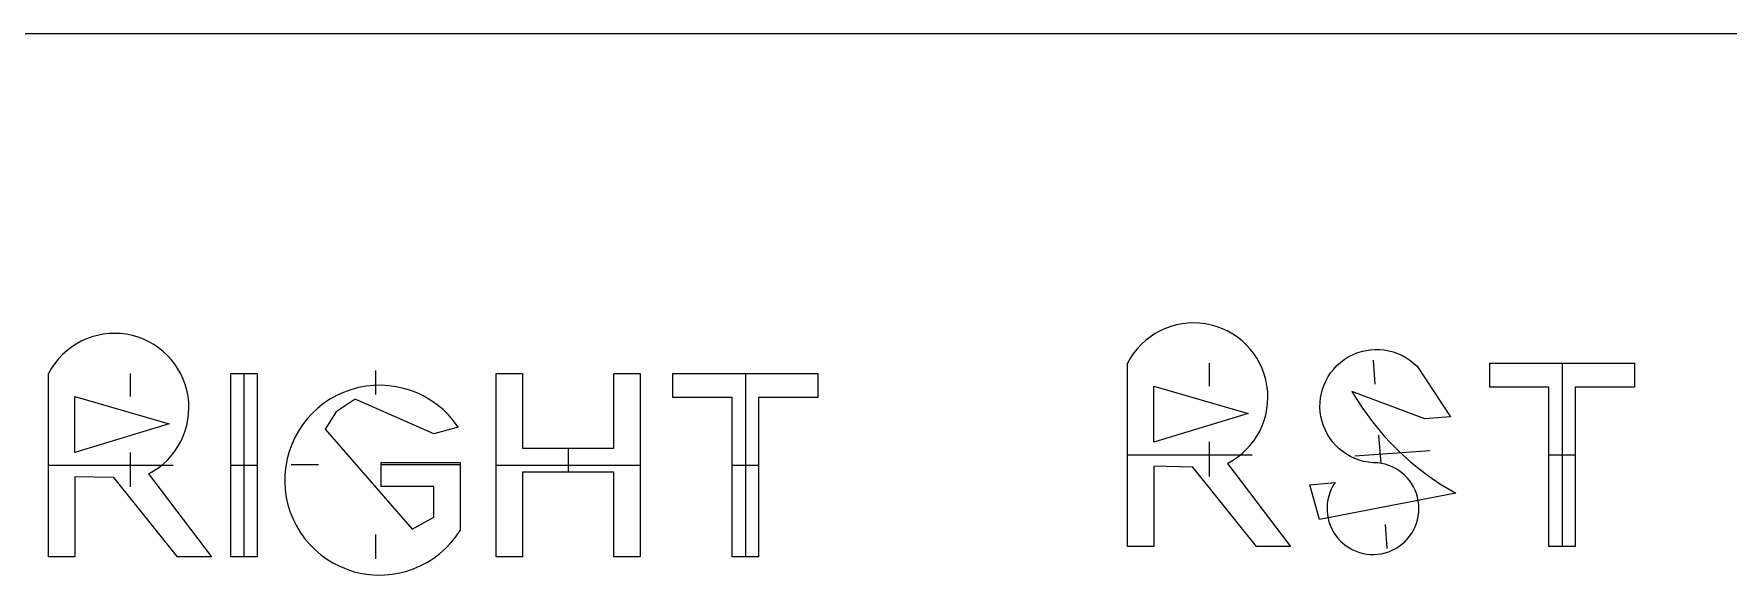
# Model space of a CAD drawing. Extents: x -0.02 to 3.17, y 0 to 2.28.
# Drawn here: x 1.112 to 1.663, y 0.402 to 0.578 of the extents above; entities that cross this region are included whole.
import ezdxf

# ---------------------------------------------------------------- set-up
doc = ezdxf.new("R2010")
doc.units = 0
doc.header["$LTSCALE"] = 0.0393700787401575
doc.layers.add('LCDKEYPAD_SHIELD$1602', color=3, linetype='CONTINUOUS')
doc.layers.add('LCDKEYPAD_SHIELD$NOTES', color=7, linetype='CONTINUOUS')

msp = doc.modelspace()

# ---------------------------------------------------------------- linework, layer by layer
at = {"layer": 'LCDKEYPAD_SHIELD$1602'}
for p, q in [((3.150162666704507, 0.5778448607403603, 0.1635614114254201), (-0.0191286718781696, 0.5778448607403603, 0.1635614114254201)), ((3.150162666704507, 0.5778448607403603, 0.100569285441168), (-0.0191286718781696, 0.5778448607403603, 0.100569285441168))]:
    msp.add_line(p, q, dxfattribs=at)
at = {"layer": 'LCDKEYPAD_SHIELD$NOTES'}
for p, q in [((1.467453355744763, 0.4111247619047619), (1.467453355744763, 0.470767619047619)), ((1.493968424028886, 0.4707676149906289), (1.493968424028886, 0.463267619047619)), ((1.548074416473411, 0.4639113852525125), (1.547507713857788, 0.4717454771685672)), ((1.561694431941779, 0.4697017709184841), (1.572581705917517, 0.4532620440549761)), ((1.585310498601906, 0.470767619047619), (1.632453355744763, 0.470767619047619)), ((1.585310498601906, 0.4629104761904762), (1.585310498601906, 0.470767619047619)), ((1.608881927173335, 0.470767619047619), (1.608881927173335, 0.4111247619047619)), ((1.632453355744763, 0.470767619047619), (1.632453355744763, 0.4629104761904762)), ((1.116300430574695, 0.4077155102040817), (1.116300430574695, 0.4673583673469388)), ((1.142815498858818, 0.4673583632899487), (1.142815498858818, 0.4598583673469389)), ((1.17558614486041, 0.4673583673469388), (1.184157573431838, 0.4673583673469388)), ((1.17558614486041, 0.4077155102040817), (1.17558614486041, 0.4673583673469388)), ((1.179871859146124, 0.4673583673469388), (1.179871859146124, 0.4077155102040817)), ((1.184157573431838, 0.4673583673469388), (1.184157573431838, 0.4077155102040817)), ((1.222729002003267, 0.4683677557816337), (1.222729002003267, 0.4605002221479509)), ((1.262014716288981, 0.4673583673469388), (1.27058614486041, 0.4673583673469388)), ((1.262014716288981, 0.4077155102040817), (1.262014716288981, 0.4673583673469388)), ((1.27058614486041, 0.4673583673469388), (1.27058614486041, 0.4430726530612246)), ((1.300229002003267, 0.4673583673469388), (1.308800430574695, 0.4673583673469388)), ((1.300229002003267, 0.4430726530612246), (1.300229002003267, 0.4673583673469388)), ((1.308800430574695, 0.4673583673469388), (1.308800430574695, 0.4077155102040817)), ((1.319514716288981, 0.4673583673469388), (1.366657573431838, 0.4673583673469388)), ((1.319514716288981, 0.459501224489796), (1.319514716288981, 0.4673583673469388)), ((1.343086144860409, 0.4673583673469389), (1.343086144860409, 0.4077155102040817)), ((1.366657573431838, 0.4673583673469388), (1.366657573431838, 0.459501224489796)), ((1.476024784316192, 0.463267619047619), (1.506739070030478, 0.4543557889459285)), ((1.476024784316192, 0.4450533333333333), (1.476024784316192, 0.463267619047619)), ((1.124871859146124, 0.4598583673469389), (1.15558614486041, 0.4509465372452484)), ((1.124871859146124, 0.4416440816326531), (1.124871859146124, 0.4598583673469389)), ((1.216032574794251, 0.458982254255788), (1.209916502684473, 0.4549253326544626)), ((1.241657573431838, 0.4477155102040817), (1.216032574794251, 0.458982254255788)), ((1.338800430574695, 0.459501224489796), (1.319514716288981, 0.459501224489796)), ((1.338800430574695, 0.4077155102040817), (1.338800430574695, 0.459501224489796)), ((1.366657573431838, 0.459501224489796), (1.347371859146124, 0.459501224489796)), ((1.347371859146124, 0.459501224489796), (1.347371859146124, 0.4077155102040817)), ((1.564250230915065, 0.4526593617369126), (1.540483492313009, 0.461509806973373)), ((1.604596212887621, 0.4629104761904762), (1.585310498601906, 0.4629104761904762)), ((1.604596212887621, 0.4111247619047619), (1.604596212887621, 0.4629104761904762)), ((1.632453355744763, 0.4629104761904762), (1.613167641459049, 0.4629104761904762)), ((1.613167641459049, 0.4629104761904762), (1.613167641459049, 0.4111247619047619)), ((1.209916502684473, 0.4549253326544626), (1.206317171901576, 0.4492835926899943)), ((1.506739070030478, 0.4543557889459285), (1.476024784316192, 0.4450533333333333)), ((1.572581705917517, 0.4532620440549761), (1.564250230915065, 0.4526593617369126)), ((1.15558614486041, 0.4509465372452484), (1.124871859146124, 0.4416440816326531)), ((1.206317171901576, 0.4492835926899943), (1.234682129557791, 0.4167445295939388)), ((1.249615164250267, 0.4499476544236372), (1.241657573431838, 0.4477155102040817)), ((1.549946734598755, 0.4380284761469933), (1.549277881495923, 0.4472746954893133)), ((1.142815498858818, 0.4416657225024283), (1.142815498858818, 0.4304361620987337)), ((1.27058614486041, 0.4430726530612246), (1.300229002003267, 0.4430726530612246)), ((1.285407573431838, 0.4430726530612246), (1.285407573431838, 0.4352155102040817)), ((1.493968424028886, 0.4450749742031085), (1.493968424028886, 0.4338454137994138)), ((1.565850274596754, 0.4421796485621423), (1.541375837618285, 0.4404092165069372)), ((1.116300430574695, 0.4375257806157483), (1.156881561016708, 0.4375257806157483)), ((1.175586144860409, 0.4375369387755103), (1.184157573431838, 0.4375369387755103)), ((1.195229778165184, 0.4377155102040817), (1.204157590223409, 0.4377155102040817)), ((1.224576101154211, 0.4384297959183674), (1.250229002003267, 0.4384297959183674)), ((1.224576101154211, 0.4305726530612246), (1.224576101154211, 0.4384297959183674)), ((1.224576101154211, 0.4377155102040817), (1.250229002003267, 0.4377155102040817)), ((1.250229002003267, 0.4384297959183674), (1.250229002003267, 0.4162980996600976)), ((1.262014716288981, 0.4375369387755103), (1.308800430574695, 0.4375369387755103)), ((1.338800430574695, 0.4375369387755103), (1.347371859146124, 0.4375369387755103)), ((1.467453355744763, 0.4409350323164285), (1.508034486186776, 0.4409350323164285)), ((1.476024784316192, 0.4371961904761905), (1.476024784316192, 0.4111247619047619)), ((1.488725680238763, 0.4369171738111587), (1.476024784316192, 0.4371961904761905)), ((1.509462287722224, 0.411102445585238), (1.488725680238763, 0.4369171738111587)), ((1.499936619867533, 0.4380946307861666), (1.520483492313009, 0.4111247619047619)), ((1.60459621288762, 0.4409461904761904), (1.613167641459049, 0.4409461904761904)), ((1.124871859146124, 0.4337869387755103), (1.124871859146124, 0.4077155102040817)), ((1.137572755068695, 0.4335079221104785), (1.124871859146124, 0.4337869387755103)), ((1.158309362552156, 0.4076931938845578), (1.137572755068695, 0.4335079221104785)), ((1.148783694697465, 0.4346853790854864), (1.169330567142941, 0.4077155102040817)), ((1.241657573431838, 0.4305726530612246), (1.224576101154211, 0.4305726530612246)), ((1.241657573431838, 0.4205949748303991), (1.241657573431838, 0.4305726530612246)), ((1.27058614486041, 0.4352155102040817), (1.27058614486041, 0.4077155102040817)), ((1.300229002003267, 0.4352155102040817), (1.27058614486041, 0.4352155102040817)), ((1.300229002003267, 0.4077155102040817), (1.300229002003267, 0.4352155102040817)), ((1.526739070030478, 0.431085704258357), (1.534975677513938, 0.4318446280613412)), ((1.529970097071644, 0.4198245406489444), (1.526739070030478, 0.431085704258357)), ((1.574239070030478, 0.4284127105472539), (1.529970097071644, 0.4198245406489444)), ((1.234682129557791, 0.4167445295939388), (1.241657573431838, 0.4205949748303991)), ((1.222729002003267, 0.4149658061178667), (1.222729002003267, 0.4071004012890833)), ((1.551944539151925, 0.4104108437797389), (1.551376043779517, 0.4182697187496308)), ((1.476024784316192, 0.4111247619047619), (1.467453355744763, 0.4111247619047619)), ((1.520483492313009, 0.4111247619047619), (1.509462287722224, 0.411102445585238)), ((1.613167641459049, 0.4111247619047619), (1.604596212887621, 0.4111247619047619)), ((1.124871859146124, 0.4077155102040817), (1.116300430574695, 0.4077155102040817)), ((1.169330567142941, 0.4077155102040817), (1.158309362552156, 0.4076931938845578)), ((1.184157573431838, 0.4077155102040817), (1.17558614486041, 0.4077155102040817)), ((1.27058614486041, 0.4077155102040817), (1.262014716288981, 0.4077155102040817)), ((1.308800430574695, 0.4077155102040817), (1.300229002003267, 0.4077155102040817)), ((1.347371859146124, 0.4077155102040817), (1.338800430574695, 0.4077155102040817))]:
    msp.add_line(p, q, dxfattribs=at)
msp.add_lwpolyline([(1.534975677513938, 0.4318446280613412, 3.623788366086428), (1.548887510340454, 0.438287153320472, -1.51850314995165), (1.561694431941779, 0.4697017709184842)], format="xyb", dxfattribs=at)
for centre, radius, start, end in [((1.137778867710793, 0.4562282694307288), 0.0241909557775984, 297.0594608959011, 152.6068685414706), ((1.488931792880861, 0.4596375211314089), 0.0241909557775982, 297.0594608959013, 152.6068685414702), ((1.224030212045989, 0.4326505555482579), 0.0308833192646089, 34.06126197757094, 328.0288941823516), ((1.617755414554498, 0.5065569599914305), 0.0894438145537572, 210.2408695816248, 240.8877906953375)]:
    msp.add_arc(centre, radius, start, end, dxfattribs=at)

doc.saveas('drawing.dxf')
